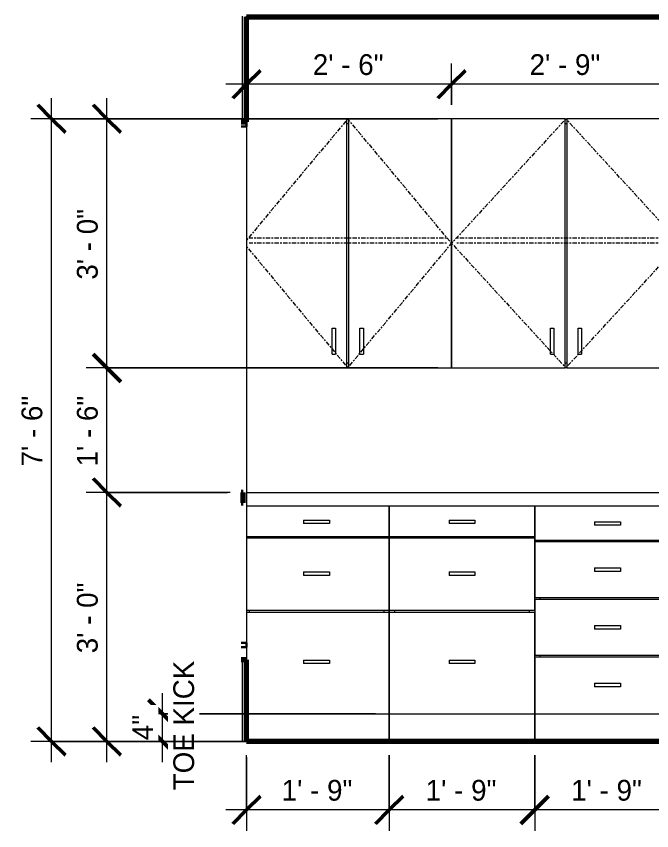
# Model space of a CAD drawing. Header units: inches. Extents: x -2533 to -979, y 116 to 10917.
# Drawn here: x -1489.3 to -1397.6, y 123.1 to 240.8 of the extents above; entities that cross this region are included whole.
import ezdxf

# ---------------------------------------------------------------- set-up
doc = ezdxf.new("R2010")
doc.units = ezdxf.units.IN
doc.header["$MEASUREMENT"] = 0
doc.linetypes.add('Center', pattern=[1.25, 0.25, -0.1875, 0.625, -0.1875])
for name, color, linetype, lineweight in [('0-2', 250, 'Continuous', 18), ('0-5', 130, 'Continuous', 5), ('A-ANNO-DIMS', 211, 'Continuous', 9), ('A-ANNO-DIMS-32', 211, 'Continuous', 9), ('A-FLOR-2', 10, 'Continuous', 70), ('A-FLOR-MCUT-1', 250, 'Continuous', 18), ('A-GLAZ-1', 50, 'Continuous', 30), ('A-GLAZ-2', 7, 'Continuous', 9), ('A-GLAZ-4', 10, 'Continuous', 70), ('A-WALL-1', 10, 'Continuous', 70), ('A-WALL-2', 250, 'Continuous', 18), ('A-WALL-4', 113, 'Continuous', 9), ('Q-CASE', 31, 'Continuous', 9), ('Q-CASE-2', 31, 'Center', 9)]:
    doc.layers.add(name, color=color, linetype=linetype, lineweight=lineweight)
doc.styles.add('Century Gothic', font='ufonts.com_century-gothic.ttf', dxfattribs={"height": 3})
doc.dimstyles.new('OD_1__HACK_2', dxfattribs={"dimscale": 12, "dimtxt": 3.132505, "dimasz": 0.333333, "dimexe": 0.25, "dimexo": 0.166667, "dimgap": 0.041667, "dimtad": 1, "dimdec": 0, "dimzin": 3, "dimdsep": 46, "dimlunit": 4, "dimtxsty": 'Century Gothic', "dimblk1": 'OBLIQUE', "dimblk2": 'OBLIQUE', "dimsah": 1, "dimcen": 0.09, "dimdle": 0.25, "dimazin": 0, "dimtfac": 1, "dimtdec": 4, "dimtix": 1, "dimtmove": 0, "dimatfit": 3, "dimfxl": 1, "dimtvp": 1, "dimtfill": 1, "dimfrac": 2, "dimtolj": 1, "dimtzin": 0, "dimarcsym": 2})

# ---------------------------------------------------------------- blocks, each defined once
blk = doc.blocks.new('Window-Double_Hung-Andersen-400_Series-Tilt_Wash - DOUBLE HUNG - REVERSE COTTAGE - 2ND FLOOR-2888790-2ND _ 3RD FLOOR - 2BD C _ D - ADA TYPE B - KITCHEN')
at = {"layer": 'A-GLAZ-1'}
for p, q in [((2077.17, 225.5), (2076.39, 225.5)), ((2076.39, 224.87), (2077.17, 224.87)), ((2077.17, 224.87), (2077.17, 225.5)), ((2077.17, 150.25), (2076.39, 150.25)), ((2076.39, 149.62), (2077.17, 149.62)), ((2077.17, 149.62), (2077.17, 150.25))]:
    blk.add_line(p, q, dxfattribs=at)
at = {"layer": 'A-GLAZ-2'}
blk.add_line((2077.17, 224.87), (2077.17, 150.25), dxfattribs=at)
at = {"layer": 'A-GLAZ-4'}
for p, q in [((2076.67, 172.01), (2076.39, 172.01)), ((2076.67, 170.51), (2076.67, 172.01)), ((2076.39, 170.51), (2076.67, 170.51))]:
    blk.add_line(p, q, dxfattribs=at)
blk = doc.blocks.new('CTR - 1st Phase - Shell_rvt-3-2ND _ 3RD FLOOR - 2BD C _ D - ADA TYPE B - KITCHEN')
at = {"layer": 'A-FLOR-2'}
for p, q in [((2077.17, 240.75), (2239.22, 240.75)), ((2239.22, 136), (2077.17, 136))]:
    blk.add_line(p, q, dxfattribs=at)
at = {"layer": 'A-FLOR-MCUT-1'}
for p, q in [((2077.17, 240.81), (2077.17, 240.75)), ((2076.55, 136), (2076.55, 135.98)), ((2077.17, 136), (2076.55, 136))]:
    blk.add_line(p, q, dxfattribs=at)
at = {"layer": 'A-WALL-1'}
for p, q in [((2077.17, 225.56), (2077.17, 240.75)), ((2076.39, 225.56), (2077.17, 225.56)), ((2077.17, 147.81), (2076.39, 147.81)), ((2077.17, 136), (2077.17, 147.81))]:
    blk.add_line(p, q, dxfattribs=at)
at = {"layer": 'A-WALL-2'}
for p, q in [((2076.55, 240.81), (2076.55, 240.75)), ((2076.55, 240.75), (2076.55, 225.56)), ((2077.17, 240.75), (2077.17, 240.81)), ((2077.17, 225.56), (2077.17, 225.5)), ((2077.17, 149.62), (2077.17, 147.81)), ((2076.55, 147.81), (2076.55, 136)), ((2076.55, 135.98), (2076.55, 136)), ((2076.55, 136), (2077.17, 136))]:
    blk.add_line(p, q, dxfattribs=at)
at = {"layer": '0-2'}
blk.add_blockref('Window-Double_Hung-Andersen-400_Series-Tilt_Wash - DOUBLE HUNG - REVERSE COTTAGE - 2ND FLOOR-2888790-2ND _ 3RD FLOOR - 2BD C _ D - ADA TYPE B - KITCHEN', (0, 0), dxfattribs=at)
blk = doc.blocks.new('Base Cabinet 4 Drawer 254 - Base Cabinet 4 Drawer 254 21_-2569778-2ND _ 3RD FLOOR - 2BD C _ D - ADA TYPE B - KITCHEN')
at = {"layer": 'Q-CASE'}
for p, q in [((2118.78, 170), (2118.78, 165.12)), ((2139.78, 170), (2118.78, 170)), ((2139.78, 165.12), (2139.78, 170)), ((2127.4, 167.75), (2131.15, 167.75)), ((2127.4, 167.75), (2127.4, 167.25)), ((2131.15, 167.25), (2127.4, 167.25)), ((2131.15, 167.75), (2131.15, 167.25)), ((2118.78, 165.12), (2139.78, 165.12)), ((2118.78, 164.87), (2118.78, 156.79)), ((2139.78, 164.87), (2118.78, 164.87)), ((2119.53, 165.12), (2119.53, 164.87)), ((2139.03, 164.87), (2139.03, 165.12)), ((2139.78, 156.79), (2139.78, 164.87)), ((2127.4, 161.09), (2131.15, 161.09)), ((2127.4, 161.09), (2127.4, 160.58)), ((2131.15, 160.58), (2127.4, 160.58)), ((2131.15, 161.09), (2131.15, 160.58)), ((2118.78, 156.79), (2139.78, 156.79)), ((2119.53, 156.79), (2119.53, 156.54)), ((2139.03, 156.54), (2139.03, 156.79)), ((2118.78, 156.54), (2118.78, 148.46)), ((2139.78, 156.54), (2118.78, 156.54)), ((2139.78, 148.46), (2139.78, 156.54)), ((2127.4, 152.75), (2131.15, 152.75)), ((2127.4, 152.75), (2127.4, 152.25)), ((2131.15, 152.25), (2127.4, 152.25)), ((2131.15, 152.75), (2131.15, 152.25)), ((2118.78, 148.46), (2139.78, 148.46)), ((2119.53, 148.46), (2119.53, 148.21)), ((2139.03, 148.21), (2139.03, 148.46)), ((2118.78, 148.21), (2118.78, 140)), ((2139.78, 148.21), (2118.78, 148.21)), ((2139.78, 140), (2139.78, 148.21)), ((2127.4, 144.42), (2131.15, 144.42)), ((2127.4, 144.42), (2127.4, 143.92)), ((2131.15, 143.92), (2127.4, 143.92)), ((2131.15, 144.42), (2131.15, 143.92)), ((2118.78, 140), (2139.78, 140)), ((2118.78, 140), (2118.78, 136))]:
    blk.add_line(p, q, dxfattribs=at)
blk = doc.blocks.new('Base Cabinet 3 Drawer 230 - Base Cabinet 3 Drawer 230 21_-V7-2ND _ 3RD FLOOR - 2BD C _ D - ADA TYPE B - KITCHEN')
at = {"layer": 'Q-CASE'}
for p, q in [((2097.78, 170), (2097.78, 165.62)), ((2118.78, 170), (2097.78, 170)), ((2118.78, 165.62), (2118.78, 170)), ((2106.4, 168), (2110.15, 168)), ((2106.4, 168), (2106.4, 167.5)), ((2110.15, 167.5), (2106.4, 167.5)), ((2110.15, 168), (2110.15, 167.5)), ((2097.78, 165.62), (2118.78, 165.62)), ((2097.78, 165.37), (2097.78, 165.62)), ((2097.78, 165.37), (2097.78, 155)), ((2118.78, 165.37), (2097.78, 165.37)), ((2098.53, 165.62), (2098.53, 165.37)), ((2118.03, 165.37), (2118.03, 165.62)), ((2118.78, 155), (2118.78, 165.37)), ((2106.4, 160.5), (2110.15, 160.5)), ((2106.4, 160.5), (2106.4, 160)), ((2110.15, 160.5), (2110.15, 160)), ((2110.15, 160), (2106.4, 160)), ((2097.78, 155), (2118.78, 155)), ((2097.78, 154.62), (2097.78, 155)), ((2097.78, 154.62), (2097.78, 140)), ((2118.78, 154.62), (2097.78, 154.62)), ((2098.53, 155), (2098.53, 154.62)), ((2118.03, 154.62), (2118.03, 155)), ((2118.78, 140), (2118.78, 154.62)), ((2106.4, 147.75), (2110.15, 147.75)), ((2106.4, 147.75), (2106.4, 147.25)), ((2110.15, 147.25), (2106.4, 147.25)), ((2110.15, 147.75), (2110.15, 147.25)), ((2097.78, 140), (2118.78, 140)), ((2097.78, 140), (2097.78, 136)), ((2118.78, 136), (2118.78, 140))]:
    blk.add_line(p, q, dxfattribs=at)
blk = doc.blocks.new('Base Cabinet 3 Drawer 230 - Base Cabinet 3 Drawer 230 21_-V8-2ND _ 3RD FLOOR - 2BD C _ D - ADA TYPE B - KITCHEN')
at = {"layer": 'Q-CASE'}
for p, q in [((2097.78, 170), (2077.17, 170)), ((2097.78, 165.62), (2097.78, 170)), ((2085.4, 168), (2089.15, 168)), ((2085.4, 168), (2085.4, 167.5)), ((2089.15, 167.5), (2085.4, 167.5)), ((2089.15, 168), (2089.15, 167.5)), ((2077.17, 165.62), (2097.78, 165.62)), ((2097.78, 165.37), (2077.17, 165.37)), ((2077.53, 165.62), (2077.53, 165.37)), ((2097.03, 165.37), (2097.03, 165.62)), ((2097.78, 165.62), (2097.78, 165.37)), ((2097.78, 155), (2097.78, 165.37)), ((2085.4, 160.5), (2089.15, 160.5)), ((2085.4, 160.5), (2085.4, 160)), ((2089.15, 160.5), (2089.15, 160)), ((2089.15, 160), (2085.4, 160)), ((2077.17, 155), (2097.78, 155)), ((2097.78, 154.62), (2077.17, 154.62)), ((2077.53, 155), (2077.53, 154.62)), ((2097.03, 154.62), (2097.03, 155)), ((2097.78, 155), (2097.78, 154.62)), ((2097.78, 140), (2097.78, 154.62)), ((2085.4, 147.75), (2089.15, 147.75)), ((2085.4, 147.75), (2085.4, 147.25)), ((2089.15, 147.25), (2085.4, 147.25)), ((2089.15, 147.75), (2089.15, 147.25)), ((2077.17, 140), (2097.78, 140)), ((2097.78, 136), (2097.78, 140))]:
    blk.add_line(p, q, dxfattribs=at)
blk = doc.blocks.new('300 Series Wall Hung Cabinet_302 - 30_ X 36_-2573882-2ND _ 3RD FLOOR - 2BD C _ D - ADA TYPE B - KITCHEN')
at = {"layer": 'Q-CASE'}
for p, q in [((2091.65, 226), (2077.17, 226)), ((2091.65, 190), (2091.65, 226)), ((2091.65, 226), (2091.9, 226)), ((2091.9, 225.25), (2091.65, 225.25)), ((2106.78, 226), (2091.9, 226)), ((2091.9, 226), (2091.9, 190)), ((2106.78, 190), (2106.78, 226)), ((2089.54, 195.75), (2090.03, 195.75)), ((2089.54, 192), (2089.54, 195.75)), ((2090.03, 195.75), (2090.03, 192)), ((2093.54, 195.75), (2094.03, 195.75)), ((2093.54, 192), (2093.54, 195.75)), ((2094.03, 195.75), (2094.03, 192)), ((2089.54, 192), (2090.03, 192)), ((2093.54, 192), (2094.03, 192)), ((2091.65, 190.75), (2091.9, 190.75)), ((2077.17, 190), (2091.65, 190)), ((2091.9, 190), (2091.65, 190)), ((2091.9, 190), (2106.78, 190))]:
    blk.add_line(p, q, dxfattribs=at)
at = {"layer": 'Q-CASE-2'}
for p, q in [((2091.78, 226), (2077.17, 208.48)), ((2106.78, 208), (2091.78, 226)), ((2106.03, 208.75), (2077.53, 208.75)), ((2077.17, 207.52), (2091.78, 190)), ((2106.03, 208), (2077.53, 208)), ((2091.78, 190), (2106.78, 208))]:
    blk.add_line(p, q, dxfattribs=at)
blk = doc.blocks.new('300 Series Wall Hung Cabinet_302 - 33_ X 36_-2610278-2ND _ 3RD FLOOR - 2BD C _ D - ADA TYPE B - KITCHEN')
at = {"layer": 'Q-CASE'}
for p, q in [((2123.15, 226), (2106.78, 226)), ((2106.78, 226), (2106.78, 190)), ((2123.15, 190), (2123.15, 226)), ((2123.15, 226), (2123.4, 226)), ((2123.4, 225.25), (2123.15, 225.25)), ((2139.78, 226), (2123.4, 226)), ((2123.4, 226), (2123.4, 190)), ((2139.78, 200.5), (2139.78, 226)), ((2121.04, 195.75), (2121.53, 195.75)), ((2121.04, 192), (2121.04, 195.75)), ((2121.53, 195.75), (2121.53, 192)), ((2125.04, 195.75), (2125.53, 195.75)), ((2125.04, 192), (2125.04, 195.75)), ((2125.53, 195.75), (2125.53, 192)), ((2139.78, 190), (2139.78, 196)), ((2121.04, 192), (2121.53, 192)), ((2125.04, 192), (2125.53, 192)), ((2123.15, 190.75), (2123.4, 190.75)), ((2106.78, 190), (2123.15, 190)), ((2123.4, 190), (2123.15, 190)), ((2123.4, 190), (2139.78, 190))]:
    blk.add_line(p, q, dxfattribs=at)
at = {"layer": 'Q-CASE-2'}
for p, q in [((2123.28, 226), (2106.78, 208)), ((2139.78, 208), (2123.28, 226)), ((2139.03, 208.75), (2107.53, 208.75)), ((2106.78, 208), (2123.28, 190)), ((2139.03, 208), (2107.53, 208)), ((2123.28, 190), (2139.78, 208))]:
    blk.add_line(p, q, dxfattribs=at)
blk = doc.blocks.new('DIMBLOCK69-2ND _ 3RD FLOOR - 2BD C _ D - ADA TYPE B - KITCHEN')
at = {"layer": 'A-ANNO-DIMS-32'}
for p, q in [((-1426.44, 228), (-1426.44, 233.99)), ((-1393.44, 228), (-1393.44, 233.99)), ((-1393.44, 230.99), (-1426.44, 230.99)), ((-1426.44, 230.99), (-1426.44, 228)), ((-1393.44, 230.99), (-1393.44, 228))]:
    blk.add_line(p, q, dxfattribs=at)
at = {"layer": 'A-ANNO-DIMS-32', "lineweight": 50}
for p, q in [((-1426.44, 230.99), (-1424.44, 232.99)), ((-1393.44, 230.99), (-1391.44, 232.99)), ((-1426.44, 230.99), (-1428.44, 228.99)), ((-1393.44, 230.99), (-1395.44, 228.99))]:
    blk.add_line(p, q, dxfattribs=at)
at = {"layer": 'A-ANNO-DIMS-32', "color": 0, "insert": (-1415.19, 235.33), "char_height": 3, "width": 12.5897, "attachment_point": 1, "line_spacing_factor": 0.984502, "style": 'Century Gothic', "bg_fill": 3, "box_fill_scale": 1.25, "bg_fill_color": 256, "bg_fill_true_color": 13158600, "bg_fill_transparency": 0}
blk.add_mtext('2\' - 9"', dxfattribs=at)
blk = doc.blocks.new('_Oblique')
at = {"color": 0, "linetype": 'ByBlock', "lineweight": -2}
blk.add_line((-0.5, -0.5), (0.5, 0.5), dxfattribs=at)
blk = doc.blocks.new('DIMBLOCK70-2ND _ 3RD FLOOR - 2BD C _ D - ADA TYPE B - KITCHEN')
at = {"layer": 'A-ANNO-DIMS-32'}
for p, q in [((-1456.04, 230.16), (-1456.04, 233.99)), ((-1426.44, 228), (-1426.44, 233.99)), ((-1426.44, 230.99), (-1459.04, 230.99)), ((-1456.04, 230.99), (-1456.04, 230.16)), ((-1426.44, 230.99), (-1426.44, 228))]:
    blk.add_line(p, q, dxfattribs=at)
at = {"layer": 'A-ANNO-DIMS-32', "lineweight": 50}
for p, q in [((-1456.04, 230.99), (-1454.04, 232.99)), ((-1426.44, 230.99), (-1424.44, 232.99)), ((-1456.04, 230.99), (-1458.04, 228.99)), ((-1426.44, 230.99), (-1428.44, 228.99))]:
    blk.add_line(p, q, dxfattribs=at)
at = {"layer": 'A-ANNO-DIMS-32', "color": 0, "insert": (-1446.49, 235.33), "char_height": 3, "width": 12.5897, "attachment_point": 1, "line_spacing_factor": 0.984502, "style": 'Century Gothic', "bg_fill": 3, "box_fill_scale": 1.25, "bg_fill_color": 256, "bg_fill_true_color": 13158600, "bg_fill_transparency": 0}
blk.add_mtext('2\' - 6"', dxfattribs=at)
blk = doc.blocks.new('DIMBLOCK71-2ND _ 3RD FLOOR - 2BD C _ D - ADA TYPE B - KITCHEN')
at = {"layer": 'A-ANNO-DIMS-32', "lineweight": 50}
for p, q in [((-1476.21, 172), (-1478.21, 174)), ((-1476.21, 172), (-1474.21, 170)), ((-1476.21, 136), (-1478.21, 138)), ((-1476.21, 136), (-1474.21, 134))]:
    blk.add_line(p, q, dxfattribs=at)
at = {"layer": 'A-ANNO-DIMS-32'}
for p, q in [((-1458.42, 172), (-1479.21, 172)), ((-1476.21, 133), (-1476.21, 172)), ((-1476.21, 172), (-1458.82, 172)), ((-1437.44, 136), (-1479.21, 136)), ((-1476.21, 136), (-1437.44, 136))]:
    blk.add_line(p, q, dxfattribs=at)
at = {"layer": 'A-ANNO-DIMS-32', "color": 0, "insert": (-1480.55, 148.75), "char_height": 3, "width": 12.5897, "attachment_point": 1, "rotation": 90, "line_spacing_factor": 0.984502, "style": 'Century Gothic', "bg_fill": 3, "box_fill_scale": 1.25, "bg_fill_color": 256, "bg_fill_true_color": 13158600, "bg_fill_transparency": 0}
blk.add_mtext('3\' - 0"', dxfattribs=at)
blk = doc.blocks.new('DIMBLOCK72-2ND _ 3RD FLOOR - 2BD C _ D - ADA TYPE B - KITCHEN')
at = {"layer": 'A-ANNO-DIMS-32', "lineweight": 50}
for p, q in [((-1476.21, 190), (-1478.21, 192)), ((-1476.21, 190), (-1474.21, 188)), ((-1476.21, 172), (-1478.21, 174)), ((-1476.21, 172), (-1474.21, 170))]:
    blk.add_line(p, q, dxfattribs=at)
at = {"layer": 'A-ANNO-DIMS-32'}
for p, q in [((-1428.44, 190), (-1479.21, 190)), ((-1476.21, 172), (-1476.21, 190)), ((-1476.21, 190), (-1428.44, 190)), ((-1458.42, 172), (-1479.21, 172)), ((-1476.21, 172), (-1458.82, 172))]:
    blk.add_line(p, q, dxfattribs=at)
at = {"layer": 'A-ANNO-DIMS-32', "color": 0, "insert": (-1480.55, 175.75), "char_height": 3, "width": 12.5897, "attachment_point": 1, "rotation": 90, "line_spacing_factor": 0.984502, "style": 'Century Gothic', "bg_fill": 3, "box_fill_scale": 1.25, "bg_fill_color": 256, "bg_fill_true_color": 13158600, "bg_fill_transparency": 0}
blk.add_mtext('1\' - 6"', dxfattribs=at)
blk = doc.blocks.new('DIMBLOCK73-2ND _ 3RD FLOOR - 2BD C _ D - ADA TYPE B - KITCHEN')
at = {"layer": 'A-ANNO-DIMS-32'}
for p, q in [((-1476.21, 190), (-1476.21, 229)), ((-1428.44, 226), (-1479.21, 226)), ((-1476.21, 226), (-1428.44, 226)), ((-1428.44, 190), (-1479.21, 190)), ((-1476.21, 190), (-1428.44, 190))]:
    blk.add_line(p, q, dxfattribs=at)
at = {"layer": 'A-ANNO-DIMS-32', "lineweight": 50}
for p, q in [((-1476.21, 226), (-1478.21, 228)), ((-1476.21, 226), (-1474.21, 224)), ((-1476.21, 190), (-1478.21, 192)), ((-1476.21, 190), (-1474.21, 188))]:
    blk.add_line(p, q, dxfattribs=at)
at = {"layer": 'A-ANNO-DIMS-32', "color": 0, "insert": (-1480.55, 202.75), "char_height": 3, "width": 12.5897, "attachment_point": 1, "rotation": 90, "line_spacing_factor": 0.984502, "style": 'Century Gothic', "bg_fill": 3, "box_fill_scale": 1.25, "bg_fill_color": 256, "bg_fill_true_color": 13158600, "bg_fill_transparency": 0}
blk.add_mtext('3\' - 0"', dxfattribs=at)
blk = doc.blocks.new('DIMBLOCK74-2ND _ 3RD FLOOR - 2BD C _ D - ADA TYPE B - KITCHEN')
at = {"layer": 'A-ANNO-DIMS-32'}
for p, q in [((-1468.21, 133), (-1468.21, 143)), ((-1437.44, 140), (-1471.21, 140)), ((-1468.21, 140), (-1437.44, 140)), ((-1437.44, 136), (-1471.21, 136)), ((-1468.21, 136), (-1437.44, 136))]:
    blk.add_line(p, q, dxfattribs=at)
at = {"layer": 'A-ANNO-DIMS-32', "lineweight": 50}
for p, q in [((-1468.21, 140), (-1470.21, 142)), ((-1468.21, 140), (-1466.21, 138)), ((-1468.21, 136), (-1470.21, 138)), ((-1468.21, 136), (-1466.21, 134))]:
    blk.add_line(p, q, dxfattribs=at)
at = {"layer": 'A-ANNO-DIMS-32', "color": 0, "char_height": 3, "attachment_point": 1, "rotation": 90, "line_spacing_factor": 0.984502, "style": 'Century Gothic', "bg_fill": 3, "box_fill_scale": 1.25, "bg_fill_color": 256, "bg_fill_true_color": 13158600, "bg_fill_transparency": 0}
for s, insert, width in [('TOE KICK', (-1466.63, 128.95), 21.7187), ('4"', (-1472.55, 136.19), 4.3557)]:
    blk.add_mtext(s, dxfattribs=dict(at, insert=insert, width=width))
blk = doc.blocks.new('DIMBLOCK75-2ND _ 3RD FLOOR - 2BD C _ D - ADA TYPE B - KITCHEN')
at = {"layer": 'A-ANNO-DIMS-32'}
for p, q in [((-1484.21, 133), (-1484.21, 229)), ((-1428.44, 226), (-1487.21, 226)), ((-1484.21, 226), (-1428.44, 226)), ((-1437.44, 136), (-1487.21, 136)), ((-1484.21, 136), (-1437.44, 136))]:
    blk.add_line(p, q, dxfattribs=at)
at = {"layer": 'A-ANNO-DIMS-32', "lineweight": 50}
for p, q in [((-1484.21, 226), (-1486.21, 228)), ((-1484.21, 226), (-1482.21, 224)), ((-1484.21, 136), (-1486.21, 138)), ((-1484.21, 136), (-1482.21, 134))]:
    blk.add_line(p, q, dxfattribs=at)
at = {"layer": 'A-ANNO-DIMS-32', "color": 0, "insert": (-1488.55, 175.75), "char_height": 3, "width": 12.5897, "attachment_point": 1, "rotation": 90, "line_spacing_factor": 0.984502, "style": 'Century Gothic', "bg_fill": 3, "box_fill_scale": 1.25, "bg_fill_color": 256, "bg_fill_true_color": 13158600, "bg_fill_transparency": 0}
blk.add_mtext('7\' - 6"', dxfattribs=at)
blk = doc.blocks.new('DIMBLOCK80-2ND _ 3RD FLOOR - 2BD C _ D - ADA TYPE B - KITCHEN')
at = {"layer": 'A-ANNO-DIMS-32'}
for p, q in [((-1414.44, 134), (-1414.44, 123.11)), ((-1414.44, 126.11), (-1414.44, 134)), ((-1393.44, 134), (-1393.44, 123.11)), ((-1393.44, 126.11), (-1393.44, 134)), ((-1393.44, 126.11), (-1414.44, 126.11))]:
    blk.add_line(p, q, dxfattribs=at)
at = {"layer": 'A-ANNO-DIMS-32', "lineweight": 50}
for p, q in [((-1414.44, 126.11), (-1412.44, 128.11)), ((-1393.44, 126.11), (-1391.44, 128.11)), ((-1414.44, 126.11), (-1416.44, 124.11)), ((-1393.44, 126.11), (-1395.44, 124.11))]:
    blk.add_line(p, q, dxfattribs=at)
at = {"layer": 'A-ANNO-DIMS-32', "color": 0, "insert": (-1409.19, 130.45), "char_height": 3, "width": 12.5897, "attachment_point": 1, "line_spacing_factor": 0.984502, "style": 'Century Gothic', "bg_fill": 3, "box_fill_scale": 1.25, "bg_fill_color": 256, "bg_fill_true_color": 13158600, "bg_fill_transparency": 0}
blk.add_mtext('1\' - 9"', dxfattribs=at)
blk = doc.blocks.new('DIMBLOCK81-2ND _ 3RD FLOOR - 2BD C _ D - ADA TYPE B - KITCHEN')
at = {"layer": 'A-ANNO-DIMS-32'}
for p, q in [((-1435.44, 134), (-1435.44, 123.11)), ((-1435.44, 126.11), (-1435.44, 134)), ((-1414.44, 134), (-1414.44, 123.11)), ((-1414.44, 126.11), (-1414.44, 134)), ((-1414.44, 126.11), (-1435.44, 126.11))]:
    blk.add_line(p, q, dxfattribs=at)
at = {"layer": 'A-ANNO-DIMS-32', "lineweight": 50}
for p, q in [((-1435.44, 126.11), (-1433.44, 128.11)), ((-1414.44, 126.11), (-1412.44, 128.11)), ((-1435.44, 126.11), (-1437.44, 124.11)), ((-1414.44, 126.11), (-1416.44, 124.11))]:
    blk.add_line(p, q, dxfattribs=at)
at = {"layer": 'A-ANNO-DIMS-32', "color": 0, "insert": (-1430.19, 130.45), "char_height": 3, "width": 12.5897, "attachment_point": 1, "line_spacing_factor": 0.984502, "style": 'Century Gothic', "bg_fill": 3, "box_fill_scale": 1.25, "bg_fill_color": 256, "bg_fill_true_color": 13158600, "bg_fill_transparency": 0}
blk.add_mtext('1\' - 9"', dxfattribs=at)
blk = doc.blocks.new('DIMBLOCK82-2ND _ 3RD FLOOR - 2BD C _ D - ADA TYPE B - KITCHEN')
at = {"layer": 'A-ANNO-DIMS-32'}
for p, q in [((-1456.04, 126.11), (-1456.04, 134)), ((-1456.04, 133.75), (-1456.04, 123.11)), ((-1435.44, 134), (-1435.44, 123.11)), ((-1435.44, 126.11), (-1435.44, 134)), ((-1435.44, 126.11), (-1459.04, 126.11))]:
    blk.add_line(p, q, dxfattribs=at)
at = {"layer": 'A-ANNO-DIMS-32', "lineweight": 50}
for p, q in [((-1456.04, 126.11), (-1454.04, 128.11)), ((-1435.44, 126.11), (-1433.44, 128.11)), ((-1456.04, 126.11), (-1458.04, 124.11)), ((-1435.44, 126.11), (-1437.44, 124.11))]:
    blk.add_line(p, q, dxfattribs=at)
at = {"layer": 'A-ANNO-DIMS-32', "color": 0, "insert": (-1450.99, 130.45), "char_height": 3, "width": 12.5897, "attachment_point": 1, "line_spacing_factor": 0.984502, "style": 'Century Gothic', "bg_fill": 3, "box_fill_scale": 1.25, "bg_fill_color": 256, "bg_fill_true_color": 13158600, "bg_fill_transparency": 0}
blk.add_mtext('1\' - 9"', dxfattribs=at)

msp = doc.modelspace()

# ---------------------------------------------------------------- linework, layer by layer
at = {"layer": 'A-WALL-4'}
for p, q in [((-1456.04, 172), (-1330.19, 172)), ((-1330.19, 170), (-1456.04, 170))]:
    msp.add_line(p, q, dxfattribs=at)

# ---------------------------------------------------------------- block references
at = {"layer": '0-5'}
msp.add_blockref('CTR - 1st Phase - Shell_rvt-3-2ND _ 3RD FLOOR - 2BD C _ D - ADA TYPE B - KITCHEN', (-3533.22, 0), dxfattribs=at)
at = {"layer": 'Q-CASE'}
for name in ['300 Series Wall Hung Cabinet_302 - 30_ X 36_-2573882-2ND _ 3RD FLOOR - 2BD C _ D - ADA TYPE B - KITCHEN', '300 Series Wall Hung Cabinet_302 - 33_ X 36_-2610278-2ND _ 3RD FLOOR - 2BD C _ D - ADA TYPE B - KITCHEN', 'Base Cabinet 3 Drawer 230 - Base Cabinet 3 Drawer 230 21_-V8-2ND _ 3RD FLOOR - 2BD C _ D - ADA TYPE B - KITCHEN', 'Base Cabinet 3 Drawer 230 - Base Cabinet 3 Drawer 230 21_-V7-2ND _ 3RD FLOOR - 2BD C _ D - ADA TYPE B - KITCHEN', 'Base Cabinet 4 Drawer 254 - Base Cabinet 4 Drawer 254 21_-2569778-2ND _ 3RD FLOOR - 2BD C _ D - ADA TYPE B - KITCHEN']:
    msp.add_blockref(name, (-3533.22, 0), dxfattribs=at)

# ---------------------------------------------------------------- next in the draw order: dimensions: what is measured, and where the dimension line sits
at = {"layer": 'A-ANNO-DIMS'}
for base, p1, p2, override, picture, middle in [((-1426.44, 230.99), (-1393.44, 226), (-1426.44, 226), {"dimpost": '<>', "dimfxl": 33}, 'DIMBLOCK69-2ND _ 3RD FLOOR - 2BD C _ D - ADA TYPE B - KITCHEN', (-1409.94, 233.06)), ((-1414.44, 126.11), (-1393.44, 136), (-1414.44, 136), {"dimpost": '<>', "dimfxl": 21}, 'DIMBLOCK80-2ND _ 3RD FLOOR - 2BD C _ D - ADA TYPE B - KITCHEN', (-1403.94, 128.18))]:
    dim = msp.add_linear_dim(base=base, p1=p1, p2=p2, dimstyle='OD_1__HACK_2', override=override, dxfattribs=at)
    dim.commit()
    dim.dimension.update_dxf_attribs({"geometry": picture, "text_midpoint": middle})
dim = msp.add_linear_dim(base=(-1476.21, 172), p1=(-1435.44, 136), p2=(-1456.42, 172), angle=90, dimstyle='OD_1__HACK_2', override={"dimpost": '<>', "dimfxl": 41.665749}, dxfattribs=at)
dim.commit()
dim.dimension.update_dxf_attribs({"geometry": 'DIMBLOCK71-2ND _ 3RD FLOOR - 2BD C _ D - ADA TYPE B - KITCHEN', "text_midpoint": (-1478.28, 154)})

# ---------------------------------------------------------------- next in the draw order: dimensions: what is measured, and where the dimension line sits
dim = msp.add_linear_dim(base=(-1456.04, 230.99), p1=(-1426.44, 226), p2=(-1456.04, 228.16), dimstyle='OD_1__HACK_2', override={"dimpost": '<>', "dimfxl": 29.680527}, dxfattribs=at)
dim.commit()
dim.dimension.update_dxf_attribs({"geometry": 'DIMBLOCK70-2ND _ 3RD FLOOR - 2BD C _ D - ADA TYPE B - KITCHEN', "text_midpoint": (-1441.24, 233.06)})
dim = msp.add_linear_dim(base=(-1476.21, 190), p1=(-1456.42, 172), p2=(-1426.44, 190), angle=90, dimstyle='OD_1__HACK_2', override={"dimpost": '<>', "dimfxl": 34.965992}, dxfattribs=at)
dim.commit()
dim.dimension.update_dxf_attribs({"geometry": 'DIMBLOCK72-2ND _ 3RD FLOOR - 2BD C _ D - ADA TYPE B - KITCHEN', "text_midpoint": (-1478.28, 181)})
dim = msp.add_linear_dim(base=(-1468.21, 140), p1=(-1435.44, 136), p2=(-1435.44, 140), angle=90, text='<>\\XTOE KICK', dimstyle='OD_1__HACK_2', override={"dimpost": '<>', "dimfxl": 4}, dxfattribs=at)
dim.commit()
dim.dimension.update_dxf_attribs({"geometry": 'DIMBLOCK74-2ND _ 3RD FLOOR - 2BD C _ D - ADA TYPE B - KITCHEN', "text_midpoint": (-1468.21, 138)})

# ---------------------------------------------------------------- next in the draw order: dimensions: what is measured, and where the dimension line sits
dim = msp.add_linear_dim(base=(-1476.21, 226), p1=(-1426.44, 190), p2=(-1426.44, 226), angle=90, dimstyle='OD_1__HACK_2', override={"dimpost": '<>', "dimfxl": 36}, dxfattribs=at)
dim.commit()
dim.dimension.update_dxf_attribs({"geometry": 'DIMBLOCK73-2ND _ 3RD FLOOR - 2BD C _ D - ADA TYPE B - KITCHEN', "text_midpoint": (-1478.28, 208)})

# ---------------------------------------------------------------- next in the draw order: dimensions: what is measured, and where the dimension line sits
dim = msp.add_linear_dim(base=(-1484.21, 226), p1=(-1435.44, 136), p2=(-1426.44, 226), angle=90, dimstyle='OD_1__HACK_2', override={"dimpost": '<>', "dimfxl": 90.448881}, dxfattribs=at)
dim.commit()
dim.dimension.update_dxf_attribs({"geometry": 'DIMBLOCK75-2ND _ 3RD FLOOR - 2BD C _ D - ADA TYPE B - KITCHEN', "text_midpoint": (-1486.28, 181)})

# ---------------------------------------------------------------- next in the draw order: dimensions: what is measured, and where the dimension line sits
dim = msp.add_linear_dim(base=(-1435.44, 126.11), p1=(-1414.44, 136), p2=(-1435.44, 136), dimstyle='OD_1__HACK_2', override={"dimpost": '<>', "dimfxl": 21}, dxfattribs=at)
dim.commit()
dim.dimension.update_dxf_attribs({"geometry": 'DIMBLOCK81-2ND _ 3RD FLOOR - 2BD C _ D - ADA TYPE B - KITCHEN', "text_midpoint": (-1424.94, 128.18)})

# ---------------------------------------------------------------- next in the draw order: dimensions: what is measured, and where the dimension line sits
dim = msp.add_linear_dim(base=(-1456.04, 126.11), p1=(-1435.44, 136), p2=(-1456.04, 135.75), dimstyle='OD_1__HACK_2', override={"dimpost": '<>', "dimfxl": 20.603518}, dxfattribs=at)
dim.commit()
dim.dimension.update_dxf_attribs({"geometry": 'DIMBLOCK82-2ND _ 3RD FLOOR - 2BD C _ D - ADA TYPE B - KITCHEN', "text_midpoint": (-1445.74, 128.18)})

doc.saveas('drawing.dxf')
